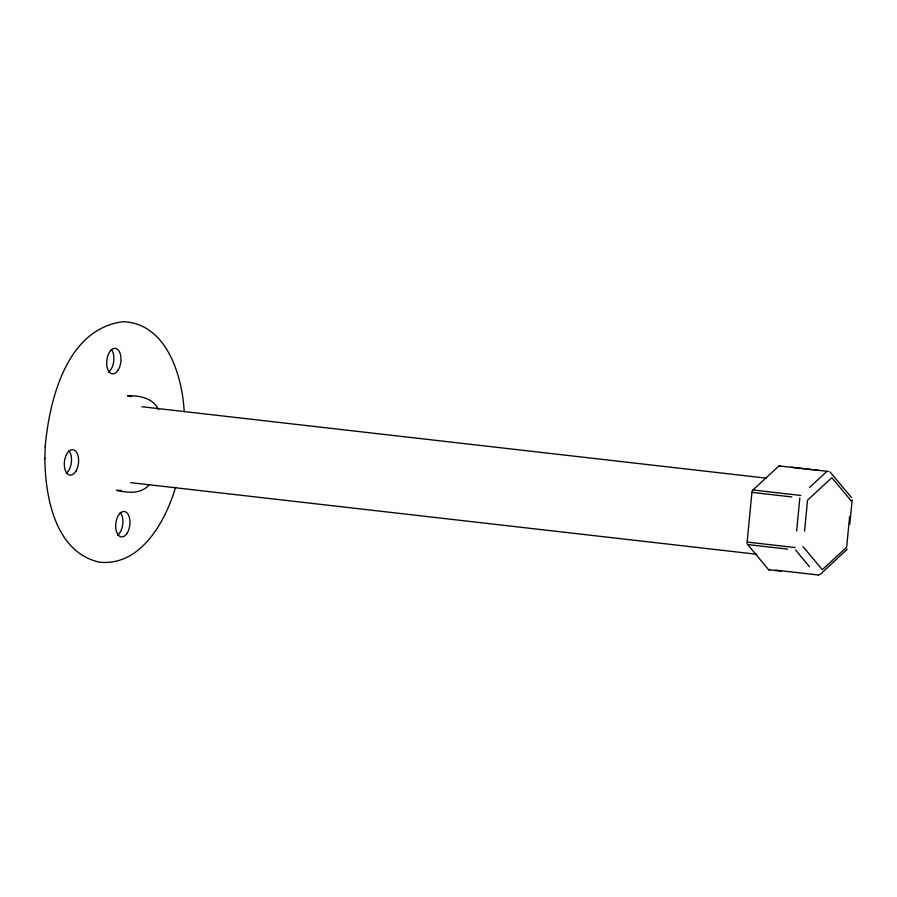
<?xml version="1.0" encoding="UTF-8"?>
<svg xmlns="http://www.w3.org/2000/svg" width="897" height="897" viewBox="0 0 897 897"><rect width="100%" height="100%" fill="white"/><g stroke="black" fill="none" stroke-linecap="round" stroke-linejoin="round"><path stroke-width="1.35" d="M45.186 446.841L45.186 446.74C49.436 399.49 66.827 328.706 123.158 321.698C166.651 323.368 182.349 375.821 184.221 411.914M175.599 487.318C165.485 521.28 140.807 566.635 99.208 562.161C55.166 551.947 45.242 497.016 44.85 458.524L44.85 458.333M44.85 458.524L45.186 446.74M769.918 569.46A2.848 1.57 -83.5 0 1 768.337 569.404L747.694 544.557A2.848 1.57 -83.5 0 1 747.145 542.057L751.921 492.375A2.848 1.57 -83.5 0 1 752.919 489.986L779 465.913A2.848 1.57 -83.5 0 1 780.569 465.969M796.648 530.979L799.832 497.857M804.553 531.125L807.535 500.178L831.889 477.686L851.118 500.806M849.627 516.28L846.645 547.237L822.28 569.73L803.062 546.609M849.829 524.005L852.15 499.909M847.194 549.244L820.8 573.945L818.423 575.19M809.52 487.441L826.911 471.385M148.835 485.154C140.683 494.426 127.318 492.722 116.554 490.367L121.185 490.379M791.221 467.191L804.531 468.705M806.459 468.929L812.514 469.624M814.711 469.871L828.48 471.452M779 465.913L818.916 470.477M141.838 406.722L766.419 478.168M752.919 489.986L800.83 495.458M751.921 492.375L791.849 496.938M747.145 542.057L795.056 547.54M747.694 544.557L787.622 549.132M130.749 482.653L756.72 554.256M775.243 570.077L817.829 574.943M768.83 569.763L781.074 571.187M131.59 396.62L127.452 395.745C139.17 395.386 153.163 397.92 158.578 409.716M829.972 471.889L851.522 497.566M795.605 550.04L809.374 566.601M120.299 512.501A12.805 7.053 -83.5 0 1 122.732 524.364A12.805 7.053 -83.5 0 1 117.541 535.15M68.923 450.698A12.805 7.053 -83.5 0 1 71.356 462.549A12.805 7.053 -83.5 0 1 66.165 473.347M111.306 349.382A12.805 7.053 -83.5 0 1 113.74 361.233A12.805 7.053 -83.5 0 1 108.548 372.031M118.292 369.833A12.805 7.053 -83.5 0 0 116.464 348.675A12.805 7.053 -83.5 0 0 106.765 364.72A12.805 7.053 -83.5 0 0 118.292 369.833M75.909 471.149A12.805 7.053 -83.5 0 0 74.081 449.991A12.805 7.053 -83.5 0 0 64.382 466.036A12.805 7.053 -83.5 0 0 75.909 471.149M127.284 532.953A12.805 7.053 -83.5 0 0 125.457 511.795A12.805 7.053 -83.5 0 0 115.758 527.84A12.805 7.053 -83.5 0 0 127.284 532.953"/></g></svg>
